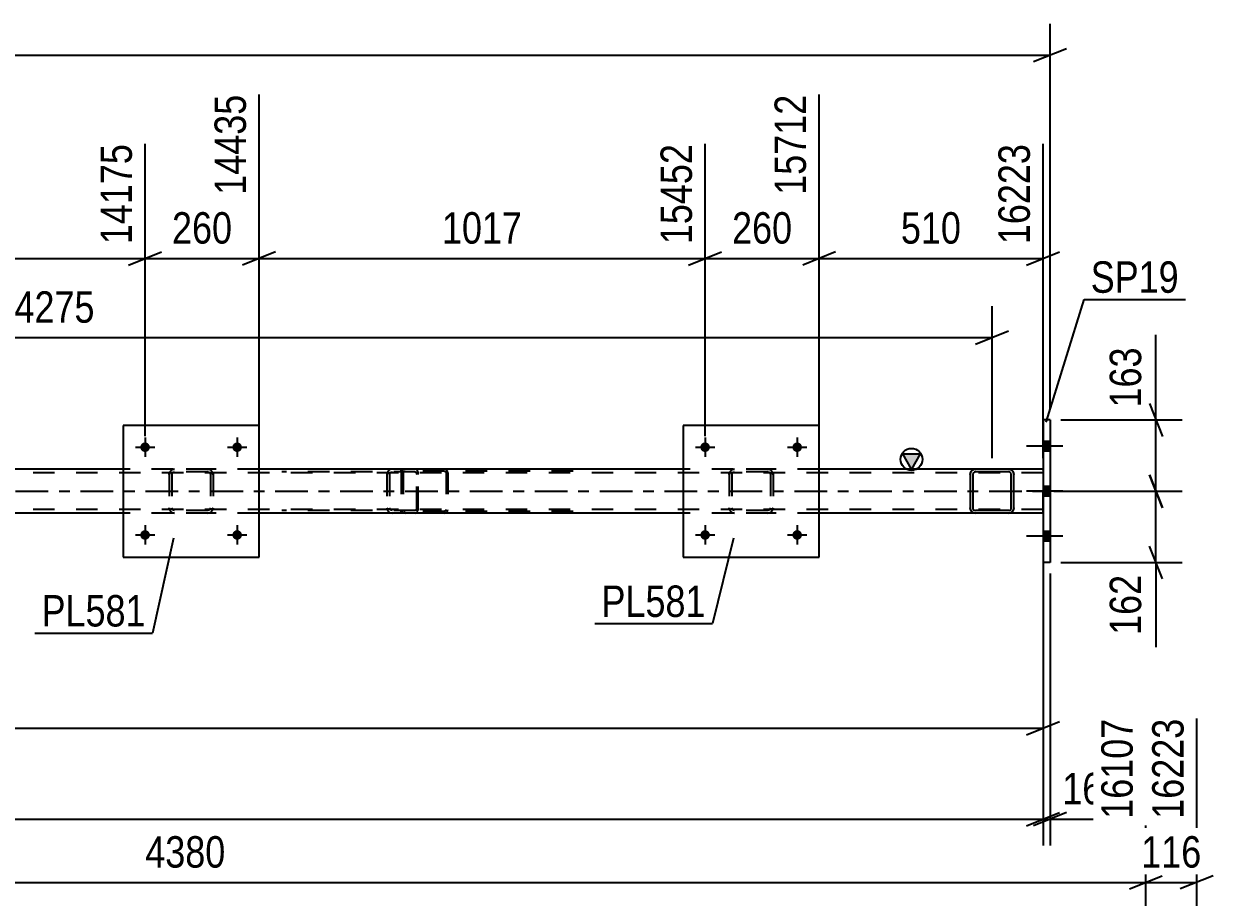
# Model space of a CAD drawing. Header units: millimetres. Extents: x 0 to 1772, y 0 to 560.
# Drawn here: x 1592.1 to 1700.6, y 478.3 to 557.9 of the extents above; entities that cross this region are included whole.
import ezdxf

# ---------------------------------------------------------------- set-up
doc = ezdxf.new("R2010")
doc.units = ezdxf.units.MM
doc.linetypes.add('DXK_LINE_DOT2', pattern=[3.9198, 1.9599, -1.9599])
doc.linetypes.add('DXK_LINE_DOT3', pattern=[5.9187, 2.979, -0.9799, 0.9799, -0.9799])
doc.styles.add('Arial Narrow', font='ARIALN.TTF', dxfattribs={"height": 0.2})

# ---------------------------------------------------------------- blocks, each defined once
blk = doc.blocks.new('Part-814276686-2598 - 2520')
at = {"color": 2, "linetype": 'Continuous'}
for p, q in [((1678.49, 516.99), (1678.45, 516.8)), ((1678.45, 516.8), (1678.45, 513.76)), ((1678.71, 516.9), (1678.69, 516.8)), ((1678.69, 516.8), (1678.69, 513.76)), ((1678.76, 516.97), (1678.71, 516.9)), ((1678.93, 517.28), (1678.75, 517.25)), ((1678.84, 517.03), (1678.76, 516.97)), ((1678.93, 517.04), (1678.84, 517.03)), ((1681.97, 517.28), (1678.93, 517.28)), ((1681.97, 517.04), (1678.93, 517.04)), ((1682.16, 517.25), (1681.97, 517.28)), ((1682.07, 517.03), (1681.97, 517.04)), ((1682.14, 516.97), (1682.07, 517.03)), ((1682.2, 516.9), (1682.14, 516.97)), ((1682.21, 516.8), (1682.2, 516.9)), ((1682.21, 513.76), (1682.21, 516.8)), ((1682.45, 516.8), (1682.42, 516.99)), ((1682.45, 513.76), (1682.45, 516.8)), ((1678.45, 513.76), (1678.49, 513.58)), ((1678.69, 513.76), (1678.71, 513.67)), ((1678.71, 513.67), (1678.76, 513.59)), ((1678.75, 513.32), (1678.93, 513.28)), ((1678.76, 513.59), (1678.84, 513.54)), ((1678.84, 513.54), (1678.93, 513.52)), ((1681.97, 513.52), (1678.93, 513.52)), ((1681.97, 513.28), (1678.93, 513.28)), ((1681.97, 513.52), (1682.07, 513.54)), ((1681.97, 513.28), (1682.16, 513.32)), ((1682.07, 513.54), (1682.14, 513.59)), ((1682.14, 513.59), (1682.2, 513.67)), ((1682.2, 513.67), (1682.21, 513.76)), ((1682.42, 513.58), (1682.45, 513.76))]:
    blk.add_line(p, q, dxfattribs=at)
at = {"color": 7, "linetype": 'DXK_LINE_DOT2'}
for p, q in [((1678.45, 516.8), (1678.49, 516.99)), ((1678.75, 517.25), (1678.93, 517.28)), ((1681.97, 517.28), (1682.16, 517.25)), ((1682.42, 516.99), (1682.45, 516.8)), ((1678.49, 513.58), (1678.45, 513.76)), ((1678.93, 513.28), (1678.75, 513.32)), ((1682.16, 513.32), (1681.97, 513.28)), ((1682.45, 513.76), (1682.42, 513.58))]:
    blk.add_line(p, q, dxfattribs=at)
at = {"color": 2, "linetype": 'Continuous'}
for centre, start, end in [((1678.93, 516.8), 112.5, 157.5), ((1681.97, 516.8), 22.5, 67.5), ((1678.93, 513.76), 202.5, 247.5), ((1681.97, 513.76), 292.5, 337.5)]:
    blk.add_arc(centre, 0.48, start, end, dxfattribs=at)
at = {"color": 7, "linetype": 'DXK_LINE_DOT2'}
for centre, start, end in [((1678.93, 516.8), 112.5, 157.5), ((1681.97, 516.8), 22.5, 67.5), ((1678.93, 513.76), 202.5, 247.5), ((1681.97, 513.76), 292.5, 337.5)]:
    blk.add_arc(centre, 0.48, start, end, dxfattribs=at)
blk = doc.blocks.new('Bolt-814276686-2523 - 2520')
at = {"linetype": 'Continuous'}
for points in [[(1654.72, 511.29, -1), (1653.84, 511.29, -1)], [(1663.12, 511.29, -1), (1662.24, 511.29, -1)]]:
    blk.add_hatch(color=1, dxfattribs=at).paths.add_polyline_path(points)
at = {"color": 1, "linetype": 'Continuous'}
for p, q in [((1654.28, 512.17), (1654.28, 510.41)), ((1662.68, 512.17), (1662.68, 510.41)), ((1653.4, 511.29), (1655.16, 511.29)), ((1661.8, 511.29), (1663.56, 511.29))]:
    blk.add_line(p, q, dxfattribs=at)
blk = doc.blocks.new('Part-814276686-2656 - 2520')
at = {"color": 7, "linetype": 'DXK_LINE_DOT2'}
for p, q in [((1626.6, 517.09), (1626.57, 516.96)), ((1626.57, 516.96), (1626.57, 513.6)), ((1626.74, 516.96), (1626.75, 517.03)), ((1626.74, 516.96), (1626.74, 513.6)), ((1626.75, 517.03), (1626.79, 517.08)), ((1626.91, 517.28), (1626.78, 517.26)), ((1626.79, 517.08), (1626.85, 517.11)), ((1626.85, 517.11), (1626.91, 517.12)), ((1642.24, 517.28), (1626.91, 517.28)), ((1642.24, 517.12), (1626.91, 517.12)), ((1630.62, 517.26), (1630.49, 517.28)), ((1630.49, 517.12), (1630.55, 517.11)), ((1630.55, 517.11), (1630.58, 517.1)), ((1630.58, 517.1), (1630.61, 517.08)), ((1630.61, 517.08), (1630.64, 517.03)), ((1630.64, 517.03), (1630.66, 516.96)), ((1630.66, 516.96), (1630.66, 513.6)), ((1630.83, 516.96), (1630.8, 517.09)), ((1630.83, 516.96), (1630.83, 513.6)), ((1626.57, 513.6), (1626.6, 513.48)), ((1626.75, 513.54), (1626.74, 513.6)), ((1626.79, 513.49), (1626.75, 513.54)), ((1626.78, 513.31), (1626.91, 513.28)), ((1626.79, 513.49), (1626.82, 513.47)), ((1626.82, 513.47), (1626.85, 513.46)), ((1626.85, 513.46), (1626.91, 513.44)), ((1642.24, 513.44), (1626.91, 513.44)), ((1642.24, 513.28), (1626.91, 513.28)), ((1630.55, 513.46), (1630.49, 513.44)), ((1630.49, 513.28), (1630.62, 513.31)), ((1630.61, 513.49), (1630.55, 513.46)), ((1630.64, 513.54), (1630.61, 513.49)), ((1630.66, 513.6), (1630.64, 513.54)), ((1630.8, 513.48), (1630.83, 513.6))]:
    blk.add_line(p, q, dxfattribs=at)
for centre, start, end in [((1626.9, 516.95), 110.7583, 155.68), ((1630.5, 516.95), 24.32, 69.2417), ((1626.9, 513.62), 204.32, 249.2417), ((1630.5, 513.62), 290.7583, 335.68)]:
    blk.add_arc(centre, 0.331, start, end, dxfattribs=at)
blk = doc.blocks.new('Part-814276686-2592 - 2520')
at = {"color": 7, "linetype": 'DXK_LINE_DOT2'}
for p, q in [((1656.48, 516.8), (1656.51, 516.99)), ((1656.51, 516.99), (1656.48, 516.8)), ((1656.48, 516.8), (1656.48, 513.76)), ((1656.72, 516.8), (1656.74, 516.9)), ((1656.72, 516.8), (1656.72, 513.76)), ((1656.74, 516.9), (1656.79, 516.97)), ((1656.77, 517.25), (1656.96, 517.28)), ((1656.96, 517.28), (1656.77, 517.25)), ((1656.79, 516.97), (1656.87, 517.03)), ((1656.87, 517.03), (1656.96, 517.04)), ((1660, 517.28), (1656.96, 517.28)), ((1660, 517.04), (1656.96, 517.04)), ((1660, 517.28), (1660.18, 517.25)), ((1660.18, 517.25), (1660, 517.28)), ((1660, 517.04), (1660.09, 517.03)), ((1660.09, 517.03), (1660.17, 516.97)), ((1660.17, 516.97), (1660.22, 516.9)), ((1660.22, 516.9), (1660.24, 516.8)), ((1660.24, 516.8), (1660.24, 513.76)), ((1660.44, 516.99), (1660.48, 516.8)), ((1660.48, 516.8), (1660.44, 516.99)), ((1660.48, 516.8), (1660.48, 513.76)), ((1656.51, 513.58), (1656.48, 513.76)), ((1656.48, 513.76), (1656.51, 513.58)), ((1656.74, 513.67), (1656.72, 513.76)), ((1656.79, 513.59), (1656.74, 513.67)), ((1656.96, 513.28), (1656.77, 513.32)), ((1656.77, 513.32), (1656.96, 513.28)), ((1656.87, 513.54), (1656.79, 513.59)), ((1656.96, 513.52), (1656.87, 513.54)), ((1660, 513.52), (1656.96, 513.52)), ((1660, 513.28), (1656.96, 513.28)), ((1660.09, 513.54), (1660, 513.52)), ((1660.18, 513.32), (1660, 513.28)), ((1660, 513.28), (1660.18, 513.32)), ((1660.17, 513.59), (1660.09, 513.54)), ((1660.22, 513.67), (1660.17, 513.59)), ((1660.24, 513.76), (1660.22, 513.67)), ((1660.48, 513.76), (1660.44, 513.58)), ((1660.44, 513.58), (1660.48, 513.76))]:
    blk.add_line(p, q, dxfattribs=at)
at = {"color": 7, "linetype": 'DXK_LINE_DOT3'}
blk.add_line((1658.48, 515.28), (1658.48, 515.28), dxfattribs=at)
at = {"color": 7, "linetype": 'DXK_LINE_DOT2'}
for centre, start, end in [((1656.96, 516.8), 112.5, 157.5), ((1656.96, 516.8), 112.5, 157.5), ((1660, 516.8), 22.5, 67.5), ((1660, 516.8), 22.5, 67.5), ((1656.96, 513.76), 202.5, 247.5), ((1656.96, 513.76), 202.5, 247.5), ((1660, 513.76), 292.5, 337.5), ((1660, 513.76), 292.5, 337.5)]:
    blk.add_arc(centre, 0.48, start, end, dxfattribs=at)
blk = doc.blocks.new('Part-814276686-2732 - 2520')
at = {"color": 7, "linetype": 'DXK_LINE_DOT2'}
for p, q in [((1627.85, 517.28), (1615.69, 517.28)), ((1627.85, 517.04), (1615.69, 517.04)), ((1625.27, 516.89), (1625.25, 516.8)), ((1625.25, 516.8), (1625.25, 513.76)), ((1625.29, 516.99), (1625.27, 516.89)), ((1625.5, 516.8), (1625.52, 516.9)), ((1625.5, 516.8), (1625.5, 513.76)), ((1625.52, 516.9), (1625.58, 516.97)), ((1625.76, 517.28), (1625.56, 517.25)), ((1625.58, 516.97), (1625.66, 517.03)), ((1625.66, 517.03), (1625.76, 517.04)), ((1626.57, 517.04), (1626.57, 517.28)), ((1627.95, 517.25), (1627.85, 517.28)), ((1627.85, 517.04), (1627.9, 517.03)), ((1627.9, 517.03), (1627.94, 516.97)), ((1627.94, 516.97), (1627.97, 516.9)), ((1628.04, 517.14), (1627.95, 517.25)), ((1627.97, 516.9), (1627.98, 516.8)), ((1627.98, 513.76), (1627.98, 516.8)), ((1628.1, 516.99), (1628.04, 517.14)), ((1628.12, 516.8), (1628.1, 516.99)), ((1628.12, 513.76), (1628.12, 516.8)), ((1627.85, 513.52), (1615.69, 513.52)), ((1627.85, 513.28), (1615.69, 513.28)), ((1625.25, 513.76), (1625.27, 513.68)), ((1625.27, 513.68), (1625.29, 513.58)), ((1625.52, 513.67), (1625.5, 513.76)), ((1625.58, 513.59), (1625.52, 513.67)), ((1625.56, 513.32), (1625.76, 513.28)), ((1625.66, 513.54), (1625.58, 513.59)), ((1625.76, 513.52), (1625.66, 513.54)), ((1626.57, 513.28), (1626.57, 513.52)), ((1627.9, 513.54), (1627.85, 513.52)), ((1627.85, 513.28), (1627.95, 513.32)), ((1627.94, 513.59), (1627.9, 513.54)), ((1627.97, 513.67), (1627.94, 513.59)), ((1627.95, 513.32), (1628.04, 513.43)), ((1627.98, 513.76), (1627.97, 513.67)), ((1628.04, 513.43), (1628.05, 513.46)), ((1628.05, 513.46), (1628.1, 513.58)), ((1628.1, 513.58), (1628.12, 513.76))]:
    blk.add_line(p, q, dxfattribs=at)
for centre, start, end in [((1625.74, 516.79), 111.1941, 156.1506), ((1625.74, 513.78), 203.8494, 248.8059)]:
    blk.add_arc(centre, 0.492, start, end, dxfattribs=at)
blk = doc.blocks.new('Bolt-814276686-2561 - 2520')
at = {"linetype": 'Continuous'}
for points in [[(1654.72, 519.29, -1), (1653.84, 519.29, -1)], [(1663.12, 519.29, -1), (1662.24, 519.29, -1)]]:
    blk.add_hatch(color=1, dxfattribs=at).paths.add_polyline_path(points)
at = {"color": 1, "linetype": 'Continuous'}
for p, q in [((1654.28, 520.17), (1654.28, 518.41)), ((1662.68, 520.17), (1662.68, 518.41)), ((1653.4, 519.29), (1655.16, 519.29)), ((1661.8, 519.29), (1663.56, 519.29))]:
    blk.add_line(p, q, dxfattribs=at)
blk = doc.blocks.new('Part-814276686-2707 - 2520')
at = {"color": 2, "linetype": 'Continuous'}
for p, q in [((1613.6, 521.28), (1601.2, 521.28)), ((1601.2, 521.28), (1601.2, 509.28)), ((1613.6, 509.28), (1613.6, 521.28)), ((1601.2, 509.28), (1613.6, 509.28))]:
    blk.add_line(p, q, dxfattribs=at)
blk = doc.blocks.new('Bolt-814276686-2583 - 2520')
at = {"linetype": 'Continuous'}
for points in [[(1685.74, 518.94), (1685.74, 519.82), (1685.1, 519.82), (1685.1, 518.94)], [(1685.74, 518.94), (1685.74, 519.82), (1685.1, 519.82), (1685.1, 518.94)], [(1685.74, 518.94), (1685.74, 519.82), (1685.1, 519.82), (1685.1, 518.94)], [(1685.74, 514.84), (1685.74, 515.72), (1685.1, 515.72), (1685.1, 514.84)], [(1685.74, 514.84), (1685.74, 515.72), (1685.1, 515.72), (1685.1, 514.84)], [(1685.74, 510.74), (1685.74, 511.62), (1685.1, 511.62), (1685.1, 510.74)], [(1685.74, 510.74), (1685.74, 511.62), (1685.1, 511.62), (1685.1, 510.74)], [(1685.74, 510.74), (1685.74, 511.62), (1685.1, 511.62), (1685.1, 510.74)]]:
    blk.add_hatch(color=1, dxfattribs=at).paths.add_polyline_path(points)
at = {"color": 1, "linetype": 'Continuous'}
for p, q in [((1685.74, 519.82), (1685.1, 519.82)), ((1685.74, 519.82), (1685.1, 519.82)), ((1685.74, 519.82), (1685.1, 519.82)), ((1686.9, 519.38), (1683.58, 519.38)), ((1686.9, 519.38), (1683.58, 519.38)), ((1686.9, 519.38), (1683.58, 519.38)), ((1685.74, 518.94), (1685.1, 518.94)), ((1685.74, 518.94), (1685.1, 518.94)), ((1685.74, 518.94), (1685.1, 518.94)), ((1685.74, 515.72), (1685.1, 515.72)), ((1685.74, 515.72), (1685.1, 515.72)), ((1686.9, 515.28), (1683.58, 515.28)), ((1686.9, 515.28), (1683.58, 515.28)), ((1685.74, 514.84), (1685.1, 514.84)), ((1685.74, 514.84), (1685.1, 514.84)), ((1686.9, 511.18), (1683.58, 511.18)), ((1686.9, 511.18), (1683.58, 511.18)), ((1686.9, 511.18), (1683.58, 511.18)), ((1685.74, 511.62), (1685.1, 511.62)), ((1685.74, 511.62), (1685.1, 511.62)), ((1685.74, 511.62), (1685.1, 511.62)), ((1685.74, 510.74), (1685.1, 510.74)), ((1685.74, 510.74), (1685.1, 510.74)), ((1685.74, 510.74), (1685.1, 510.74))]:
    blk.add_line(p, q, dxfattribs=at)
blk = doc.blocks.new('Part-814276686-2590 - 2520')
at = {"linetype": 'Continuous'}
blk.add_hatch(color=2, dxfattribs=at).paths.add_polyline_path([(1673.1, 517.28), (1672.3, 518.68), (1673.9, 518.68)])
at = {"color": 2, "linetype": 'Continuous'}
for p, q in [((1673.1, 517.28), (1672.3, 518.68)), ((1672.3, 518.68), (1673.9, 518.68)), ((1673.9, 518.68), (1673.1, 517.28)), ((1601.2, 517.28), (1562.52, 517.28)), ((1652.28, 517.28), (1613.6, 517.28)), ((1678.93, 517.28), (1664.68, 517.28)), ((1685.1, 517.28), (1681.97, 517.28)), ((1601.2, 513.28), (1562.52, 513.28)), ((1652.28, 513.28), (1613.6, 513.28)), ((1678.93, 513.28), (1664.68, 513.28)), ((1685.1, 513.28), (1681.97, 513.28))]:
    blk.add_line(p, q, dxfattribs=at)
at = {"color": 7, "linetype": 'DXK_LINE_DOT2'}
for p, q in [((1685.1, 516.96), (1082.39, 516.96)), ((1613.6, 517.28), (1601.2, 517.28)), ((1664.68, 517.28), (1652.28, 517.28)), ((1681.97, 517.28), (1678.93, 517.28)), ((1685.1, 513.28), (1685.1, 517.28)), ((1685.1, 513.6), (1082.39, 513.6)), ((1613.6, 513.28), (1601.2, 513.28)), ((1664.68, 513.28), (1652.28, 513.28)), ((1681.97, 513.28), (1678.93, 513.28))]:
    blk.add_line(p, q, dxfattribs=at)
at = {"color": 7, "linetype": 'DXK_LINE_DOT3'}
blk.add_line((1082.39, 515.28), (1685.1, 515.28), dxfattribs=at)
at = {"color": 2, "linetype": 'Continuous'}
blk.add_circle((1673.1, 518.18), 1, dxfattribs=at)
blk = doc.blocks.new('Part-814276686-2597 - 2520')
at = {"color": 2, "linetype": 'Continuous'}
for p, q in [((1664.68, 521.28), (1652.28, 521.28)), ((1652.28, 521.28), (1652.28, 509.28)), ((1664.68, 509.28), (1664.68, 521.28)), ((1652.28, 509.28), (1664.68, 509.28))]:
    blk.add_line(p, q, dxfattribs=at)
blk = doc.blocks.new('Part-814276686-2730 - 2520')
at = {"color": 2, "linetype": 'Continuous'}
for p, q in [((1685.74, 521.78), (1685.1, 521.78)), ((1685.1, 521.78), (1685.1, 508.78)), ((1685.74, 521.78), (1685.74, 508.78)), ((1685.74, 508.78), (1685.1, 508.78))]:
    blk.add_line(p, q, dxfattribs=at)
blk = doc.blocks.new('Part-814276686-2702 - 2520')
at = {"color": 7, "linetype": 'DXK_LINE_DOT2'}
for p, q in [((1605.4, 516.8), (1605.43, 516.99)), ((1605.43, 516.99), (1605.4, 516.8)), ((1605.4, 516.8), (1605.4, 513.76)), ((1605.64, 516.8), (1605.66, 516.9)), ((1605.64, 516.8), (1605.64, 513.76)), ((1605.66, 516.9), (1605.71, 516.97)), ((1605.69, 517.25), (1605.88, 517.28)), ((1605.88, 517.28), (1605.69, 517.25)), ((1605.71, 516.97), (1605.79, 517.03)), ((1605.79, 517.03), (1605.88, 517.04)), ((1608.92, 517.28), (1605.88, 517.28)), ((1608.92, 517.04), (1605.88, 517.04)), ((1608.92, 517.28), (1609.1, 517.25)), ((1609.1, 517.25), (1608.92, 517.28)), ((1608.92, 517.04), (1609.01, 517.03)), ((1609.01, 517.03), (1609.09, 516.97)), ((1609.09, 516.97), (1609.14, 516.9)), ((1609.14, 516.9), (1609.16, 516.8)), ((1609.16, 516.8), (1609.16, 513.76)), ((1609.36, 516.99), (1609.4, 516.8)), ((1609.4, 516.8), (1609.36, 516.99)), ((1609.4, 516.8), (1609.4, 513.76)), ((1605.43, 513.58), (1605.4, 513.76)), ((1605.4, 513.76), (1605.43, 513.58)), ((1605.66, 513.67), (1605.64, 513.76)), ((1605.71, 513.59), (1605.66, 513.67)), ((1605.88, 513.28), (1605.69, 513.32)), ((1605.69, 513.32), (1605.88, 513.28)), ((1605.79, 513.54), (1605.71, 513.59)), ((1605.88, 513.52), (1605.79, 513.54)), ((1608.92, 513.52), (1605.88, 513.52)), ((1608.92, 513.28), (1605.88, 513.28)), ((1609.01, 513.54), (1608.92, 513.52)), ((1609.1, 513.32), (1608.92, 513.28)), ((1608.92, 513.28), (1609.1, 513.32)), ((1609.09, 513.59), (1609.01, 513.54)), ((1609.14, 513.67), (1609.09, 513.59)), ((1609.16, 513.76), (1609.14, 513.67)), ((1609.4, 513.76), (1609.36, 513.58)), ((1609.36, 513.58), (1609.4, 513.76))]:
    blk.add_line(p, q, dxfattribs=at)
at = {"color": 7, "linetype": 'DXK_LINE_DOT3'}
blk.add_line((1607.4, 515.28), (1607.4, 515.28), dxfattribs=at)
at = {"color": 7, "linetype": 'DXK_LINE_DOT2'}
for centre, start, end in [((1605.88, 516.8), 112.5, 157.5), ((1605.88, 516.8), 112.5, 157.5), ((1608.92, 516.8), 22.5, 67.5), ((1608.92, 516.8), 22.5, 67.5), ((1605.88, 513.76), 202.5, 247.5), ((1605.88, 513.76), 202.5, 247.5), ((1608.92, 513.76), 292.5, 337.5), ((1608.92, 513.76), 292.5, 337.5)]:
    blk.add_arc(centre, 0.48, start, end, dxfattribs=at)
blk = doc.blocks.new('Bolt-814276686-2748 - 2520')
at = {"linetype": 'Continuous'}
for points in [[(1603.64, 519.29, -1), (1602.76, 519.29, -1)], [(1612.04, 519.29, -1), (1611.16, 519.29, -1)]]:
    blk.add_hatch(color=1, dxfattribs=at).paths.add_polyline_path(points)
at = {"color": 1, "linetype": 'Continuous'}
for p, q in [((1603.2, 520.17), (1603.2, 518.41)), ((1611.6, 520.17), (1611.6, 518.41)), ((1602.32, 519.29), (1604.08, 519.29)), ((1610.72, 519.29), (1612.48, 519.29))]:
    blk.add_line(p, q, dxfattribs=at)
blk = doc.blocks.new('Bolt-814276686-2800 - 2520')
at = {"linetype": 'Continuous'}
for points in [[(1603.64, 511.29, -1), (1602.76, 511.29, -1)], [(1612.04, 511.29, -1), (1611.16, 511.29, -1)]]:
    blk.add_hatch(color=1, dxfattribs=at).paths.add_polyline_path(points)
at = {"color": 1, "linetype": 'Continuous'}
for p, q in [((1603.2, 512.17), (1603.2, 510.41)), ((1611.6, 512.17), (1611.6, 510.41)), ((1602.32, 511.29), (1604.08, 511.29)), ((1610.72, 511.29), (1612.48, 511.29))]:
    blk.add_line(p, q, dxfattribs=at)
blk = doc.blocks.new('StraightDimension-814276686-3383 - 2520')
at = {"color": 7, "linetype": 'Continuous'}
for p, q in [((1685.74, 522.78), (1685.74, 557.89)), ((1684.24, 554.44), (1687.24, 555.64)), ((1058.12, 555.04), (1685.74, 555.04))]:
    blk.add_line(p, q, dxfattribs=at)
blk = doc.blocks.new('StraightDimension-814276686-2858 - 2520')
at = {"color": 7, "linetype": 'Continuous'}
for p, q in [((1695.4, 521.78), (1695.4, 529.52)), ((1695.4, 521.78), (1695.4, 529.52)), ((1694.8, 523.28), (1696, 520.28)), ((1686.74, 521.78), (1697.8, 521.78)), ((1695.4, 515.28), (1695.4, 521.78)), ((1696, 513.78), (1694.8, 516.78)), ((1686.1, 515.28), (1697.8, 515.28))]:
    blk.add_line(p, q, dxfattribs=at)
at = {"color": 0}
blk.add_wipeout([(1694.65, 528.99), (1690.45, 528.99), (1690.45, 522.31), (1694.65, 522.31)], dxfattribs=at)
at = {"color": 3, "style": 'Arial Narrow'}
blk.add_text('163', height=2.863, rotation=90.0002, dxfattribs=at).set_placement((1694.05, 522.91))
blk = doc.blocks.new('StraightDimension-814276686-2827 - 2520')
at = {"color": 7, "linetype": 'Continuous'}
for p, q in [((1685.1, 507.78), (1685.1, 482.99)), ((1685.74, 507.78), (1685.74, 482.99)), ((1683.6, 484.79), (1686.6, 485.99)), ((1687.24, 485.99), (1684.24, 484.79)), ((1685.1, 485.39), (1685.74, 485.39)), ((1685.74, 485.39), (1691.64, 485.39)), ((1685.74, 485.39), (1691.64, 485.39))]:
    blk.add_line(p, q, dxfattribs=at)
at = {"color": 0}
blk.add_wipeout([(1691.12, 486.14), (1691.12, 490.34), (1686.26, 490.34), (1686.26, 486.14)], dxfattribs=at)
at = {"color": 3, "style": 'Arial Narrow'}
blk.add_text('16', height=2.863, dxfattribs=at).set_placement((1686.86, 486.74))
blk = doc.blocks.new('StraightDimension-814276686-2837 - 2520')
at = {"color": 7, "linetype": 'Continuous'}
for p, q in [((1685.1, 507.78), (1685.1, 482.99)), ((1058.76, 485.39), (1685.1, 485.39)), ((1683.6, 484.79), (1686.6, 485.99))]:
    blk.add_line(p, q, dxfattribs=at)
blk = doc.blocks.new('StraightDimension-814276686-2871 - 2520')
at = {"color": 7, "linetype": 'Continuous'}
for p, q in [((1694.8, 516.78), (1696, 513.78)), ((1686.1, 515.28), (1697.8, 515.28)), ((1695.4, 508.78), (1695.4, 515.28)), ((1696, 507.28), (1694.8, 510.28)), ((1686.74, 508.78), (1697.8, 508.78)), ((1695.4, 508.78), (1695.4, 501.05)), ((1695.4, 508.78), (1695.4, 501.05))]:
    blk.add_line(p, q, dxfattribs=at)
at = {"color": 0}
blk.add_wipeout([(1694.65, 508.26), (1690.45, 508.26), (1690.45, 501.58), (1694.65, 501.58)], dxfattribs=at)
at = {"color": 3, "style": 'Arial Narrow'}
blk.add_text('162', height=2.863, rotation=90.0002, dxfattribs=at).set_placement((1694.05, 502.18))
blk = doc.blocks.new('StraightDimension-814276686-3187 - 2520')
at = {"color": 7, "linetype": 'Continuous'}
for p, q in [((1562.52, 518.28), (1562.52, 551.44)), ((1603.2, 520.29), (1603.2, 546.94)), ((1564.02, 537.1), (1561.02, 535.9)), ((1601.7, 535.9), (1604.7, 537.1)), ((1562.52, 536.5), (1603.2, 536.5))]:
    blk.add_line(p, q, dxfattribs=at)
at = {"color": 0}
blk.add_wipeout([(1587.11, 537.25), (1587.11, 541.45), (1578.6, 541.45), (1578.6, 537.25)], dxfattribs=at)
at = {"color": 3, "style": 'Arial Narrow'}
blk.add_text('1017', height=2.863, dxfattribs=at).set_placement((1579.2, 537.85))
at = {"color": 0, "linetype": 'Continuous'}
blk.add_wipeout([(1602.6, 547.54), (1598.4, 547.54), (1598.4, 537.2), (1602.6, 537.2)], dxfattribs=at)
at = {"color": 3, "linetype": 'Continuous', "style": 'Arial Narrow'}
blk.add_text('14175', height=2.863, rotation=90.0002, dxfattribs=at).set_placement((1602, 537.8))
blk = doc.blocks.new('StraightDimension-814276686-3205 - 2520')
at = {"color": 7, "linetype": 'Continuous'}
for p, q in [((1613.6, 518.28), (1613.6, 551.44)), ((1603.2, 520.29), (1603.2, 546.94)), ((1601.7, 535.9), (1604.7, 537.1)), ((1615.1, 537.1), (1612.1, 535.9)), ((1603.2, 536.5), (1613.6, 536.5))]:
    blk.add_line(p, q, dxfattribs=at)
at = {"color": 0}
blk.add_wipeout([(1611.74, 537.25), (1611.74, 541.45), (1605.06, 541.45), (1605.06, 537.25)], dxfattribs=at)
at = {"color": 3, "style": 'Arial Narrow'}
blk.add_text('260', height=2.863, dxfattribs=at).set_placement((1605.66, 537.85))
at = {"color": 0, "linetype": 'Continuous'}
blk.add_wipeout([(1613, 552.04), (1608.8, 552.04), (1608.8, 541.7), (1613, 541.7)], dxfattribs=at)
at = {"color": 3, "linetype": 'Continuous', "style": 'Arial Narrow'}
blk.add_text('14435', height=2.863, rotation=90.0002, dxfattribs=at).set_placement((1612.4, 542.3))
blk = doc.blocks.new('StraightDimension-814276686-3223 - 2520')
at = {"color": 7, "linetype": 'Continuous'}
for p, q in [((1664.68, 518.28), (1664.68, 551.44)), ((1685.1, 518.28), (1685.1, 546.94)), ((1666.18, 537.1), (1663.18, 535.9)), ((1683.6, 535.9), (1686.6, 537.1)), ((1664.68, 536.5), (1685.1, 536.5))]:
    blk.add_line(p, q, dxfattribs=at)
at = {"color": 0}
blk.add_wipeout([(1678.23, 537.25), (1678.23, 541.45), (1671.54, 541.45), (1671.54, 537.25)], dxfattribs=at)
at = {"color": 3, "style": 'Arial Narrow'}
blk.add_text('510', height=2.863, dxfattribs=at).set_placement((1672.14, 537.85))
at = {"color": 0, "linetype": 'Continuous'}
blk.add_wipeout([(1684.5, 547.54), (1680.3, 547.54), (1680.3, 537.2), (1684.5, 537.2)], dxfattribs=at)
at = {"color": 3, "linetype": 'Continuous', "style": 'Arial Narrow'}
blk.add_text('16223', height=2.863, rotation=90.0002, dxfattribs=at).set_placement((1683.9, 537.8))
blk = doc.blocks.new('StraightDimension-814276686-3236 - 2520')
at = {"color": 7, "linetype": 'Continuous'}
for p, q in [((1664.68, 518.28), (1664.68, 551.44)), ((1654.28, 520.29), (1654.28, 546.94)), ((1652.78, 535.9), (1655.78, 537.1)), ((1666.18, 537.1), (1663.18, 535.9)), ((1654.28, 536.5), (1664.68, 536.5))]:
    blk.add_line(p, q, dxfattribs=at)
at = {"color": 0}
blk.add_wipeout([(1662.82, 537.25), (1662.82, 541.45), (1656.14, 541.45), (1656.14, 537.25)], dxfattribs=at)
at = {"color": 3, "style": 'Arial Narrow'}
blk.add_text('260', height=2.863, dxfattribs=at).set_placement((1656.74, 537.85))
at = {"color": 0, "linetype": 'Continuous'}
blk.add_wipeout([(1664.08, 552.04), (1659.88, 552.04), (1659.88, 541.7), (1664.08, 541.7)], dxfattribs=at)
at = {"color": 3, "linetype": 'Continuous', "style": 'Arial Narrow'}
blk.add_text('15712', height=2.863, rotation=90.0002, dxfattribs=at).set_placement((1663.48, 542.3))
blk = doc.blocks.new('StraightDimension-814276686-3254 - 2520')
at = {"color": 7, "linetype": 'Continuous'}
for p, q in [((1613.6, 518.28), (1613.6, 551.44)), ((1654.28, 520.29), (1654.28, 546.94)), ((1615.1, 537.1), (1612.1, 535.9)), ((1652.78, 535.9), (1655.78, 537.1)), ((1613.6, 536.5), (1654.28, 536.5))]:
    blk.add_line(p, q, dxfattribs=at)
at = {"color": 0}
blk.add_wipeout([(1638.19, 537.25), (1638.19, 541.45), (1629.68, 541.45), (1629.68, 537.25)], dxfattribs=at)
at = {"color": 3, "style": 'Arial Narrow'}
blk.add_text('1017', height=2.863, dxfattribs=at).set_placement((1630.28, 537.85))
at = {"color": 0, "linetype": 'Continuous'}
blk.add_wipeout([(1653.68, 547.54), (1649.48, 547.54), (1649.48, 537.2), (1653.68, 537.2)], dxfattribs=at)
at = {"color": 3, "linetype": 'Continuous', "style": 'Arial Narrow'}
blk.add_text('15452', height=2.863, rotation=90.0002, dxfattribs=at).set_placement((1653.08, 537.8))
blk = doc.blocks.new('StraightDimension-814276686-3378 - 2520')
at = {"color": 7, "linetype": 'Continuous'}
for p, q in [((1685.1, 512.28), (1685.1, 491.28)), ((1119.78, 493.68), (1685.1, 493.68)), ((1683.6, 493.08), (1686.6, 494.28))]:
    blk.add_line(p, q, dxfattribs=at)
blk = doc.blocks.new('StraightDimension-814276686-8003 - 2520')
at = {"color": 7, "linetype": 'Continuous'}
for p, q in [((1680.45, 518.28), (1680.45, 532.14)), ((1678.95, 528.69), (1681.95, 529.89)), ((1509.44, 529.29), (1680.45, 529.29))]:
    blk.add_line(p, q, dxfattribs=at)
at = {"color": 0}
blk.add_wipeout([(1599.2, 530.04), (1599.2, 534.24), (1590.69, 534.24), (1590.69, 530.04)], dxfattribs=at)
at = {"color": 3, "style": 'Arial Narrow'}
blk.add_text('4275', height=2.863, dxfattribs=at).set_placement((1591.29, 530.64))
blk = doc.blocks.new('StraightDimension-814276686-8698 - 3518')
at = {"color": 7, "linetype": 'Continuous'}
for p, q in [((1694.48, 438.62), (1694.48, 494.56)), ((1519.26, 479.62), (1694.48, 479.62)), ((1692.98, 479.02), (1695.98, 480.22))]:
    blk.add_line(p, q, dxfattribs=at)
at = {"color": 0, "linetype": 'Continuous'}
blk.add_wipeout([(1693.88, 495.16), (1689.68, 495.16), (1689.68, 484.82), (1693.88, 484.82)], dxfattribs=at)
at = {"color": 0}
blk.add_wipeout([(1611.13, 480.37), (1611.13, 484.57), (1602.62, 484.57), (1602.62, 480.37)], dxfattribs=at)
at = {"color": 3, "linetype": 'Continuous', "style": 'Arial Narrow'}
blk.add_text('16107', height=2.863, rotation=90.0002, dxfattribs=at).set_placement((1693.28, 485.42))
at = {"color": 3, "style": 'Arial Narrow'}
blk.add_text('4380', height=2.863, dxfattribs=at).set_placement((1603.22, 480.97))
blk = doc.blocks.new('StraightDimension-814276686-8697 - 3518')
at = {"color": 7, "linetype": 'Continuous'}
for p, q in [((1694.48, 438.62), (1694.48, 494.56)), ((1699.12, 429.82), (1699.12, 494.56)), ((1692.98, 479.02), (1695.98, 480.22)), ((1694.48, 479.62), (1699.12, 479.62)), ((1700.62, 480.22), (1697.62, 479.02))]:
    blk.add_line(p, q, dxfattribs=at)
at = {"color": 0}
blk.add_wipeout([(1700.15, 480.37), (1700.15, 484.57), (1693.46, 484.57), (1693.46, 480.37)], dxfattribs=at)
at = {"color": 3, "style": 'Arial Narrow'}
blk.add_text('116', height=2.863, dxfattribs=at).set_placement((1694.06, 480.97))
at = {"color": 0, "linetype": 'Continuous'}
blk.add_wipeout([(1698.52, 495.16), (1694.32, 495.16), (1694.32, 484.82), (1698.52, 484.82)], dxfattribs=at)
at = {"color": 3, "linetype": 'Continuous', "style": 'Arial Narrow'}
blk.add_text('16223', height=2.863, rotation=90.0002, dxfattribs=at).set_placement((1697.92, 485.42))
blk = doc.blocks.new('Mark-814276686-2726 - 2520')
at = {"color": 30, "linetype": 'Continuous'}
for p, q in [((1685.38, 521.56), (1688.85, 532.77)), ((1688.85, 532.77), (1698.09, 532.77))]:
    blk.add_line(p, q, dxfattribs=at)
at = {"color": 0}
blk.add_wipeout([(1697.49, 533.37), (1697.49, 536.37), (1689.45, 536.37), (1689.45, 533.37)], dxfattribs=at)
blk.add_wipeout([(1697.49, 533.37), (1697.49, 536.37), (1689.45, 536.37), (1689.45, 533.37)], dxfattribs=at)
at = {"color": 3, "style": 'Arial Narrow'}
blk.add_text('SP19', height=2.863, dxfattribs=at).set_placement((1689.45, 533.37))
blk = doc.blocks.new('Mark-814276686-2593 - 2520')
at = {"color": 30, "linetype": 'Continuous'}
for p in [(1656.87, 511), (1644.23, 503.22)]:
    blk.add_line(p, (1654.94, 503.22), dxfattribs=at)
at = {"color": 0}
blk.add_wipeout([(1654.34, 503.82), (1654.34, 506.82), (1644.83, 506.82), (1644.83, 503.82)], dxfattribs=at)
blk.add_wipeout([(1654.34, 503.82), (1654.34, 506.82), (1644.83, 506.82), (1644.83, 503.82)], dxfattribs=at)
at = {"color": 3, "style": 'Arial Narrow'}
blk.add_text('PL581', height=2.863, dxfattribs=at).set_placement((1644.83, 503.82))
blk = doc.blocks.new('Mark-814276686-2703 - 2520')
at = {"color": 30, "linetype": 'Continuous'}
for p in [(1605.79, 511), (1593.16, 502.35)]:
    blk.add_line(p, (1603.87, 502.35), dxfattribs=at)
at = {"color": 0}
blk.add_wipeout([(1603.27, 502.95), (1603.27, 505.95), (1593.76, 505.95), (1593.76, 502.95)], dxfattribs=at)
blk.add_wipeout([(1603.27, 502.95), (1603.27, 505.95), (1593.76, 505.95), (1593.76, 502.95)], dxfattribs=at)
at = {"color": 3, "style": 'Arial Narrow'}
blk.add_text('PL581', height=2.863, dxfattribs=at).set_placement((1593.76, 502.95))

msp = doc.modelspace()

# ---------------------------------------------------------------- block references
for name in ['StraightDimension-814276686-3383 - 2520', 'Part-814276686-2707 - 2520', 'Part-814276686-2597 - 2520', 'Part-814276686-2730 - 2520', 'Bolt-814276686-2748 - 2520', 'Bolt-814276686-2561 - 2520', 'Bolt-814276686-2583 - 2520', 'Part-814276686-2590 - 2520', 'Part-814276686-2702 - 2520', 'Part-814276686-2732 - 2520', 'Part-814276686-2656 - 2520', 'Part-814276686-2592 - 2520', 'Part-814276686-2598 - 2520', 'Bolt-814276686-2800 - 2520', 'Bolt-814276686-2523 - 2520', 'StraightDimension-814276686-2827 - 2520']:
    msp.add_blockref(name, (0, 0))

# ---------------------------------------------------------------- next in the draw order: block references
for name in ['StraightDimension-814276686-3187 - 2520', 'StraightDimension-814276686-2858 - 2520', 'StraightDimension-814276686-2837 - 2520']:
    msp.add_blockref(name, (0, 0))

# ---------------------------------------------------------------- next in the draw order: block references
for name in ['StraightDimension-814276686-3205 - 2520', 'StraightDimension-814276686-3223 - 2520', 'StraightDimension-814276686-2871 - 2520']:
    msp.add_blockref(name, (0, 0))

# ---------------------------------------------------------------- next in the draw order: block references
for name in ['StraightDimension-814276686-3236 - 2520', 'Mark-814276686-2726 - 2520', 'StraightDimension-814276686-3378 - 2520']:
    msp.add_blockref(name, (0, 0))

# ---------------------------------------------------------------- next in the draw order: block references
for name in ['StraightDimension-814276686-3254 - 2520', 'Mark-814276686-2703 - 2520', 'Mark-814276686-2593 - 2520', 'StraightDimension-814276686-8698 - 3518']:
    msp.add_blockref(name, (0, 0))

# ---------------------------------------------------------------- next in the draw order: block references
for name in ['StraightDimension-814276686-8003 - 2520', 'StraightDimension-814276686-8697 - 3518']:
    msp.add_blockref(name, (0, 0))

doc.saveas('drawing.dxf')
